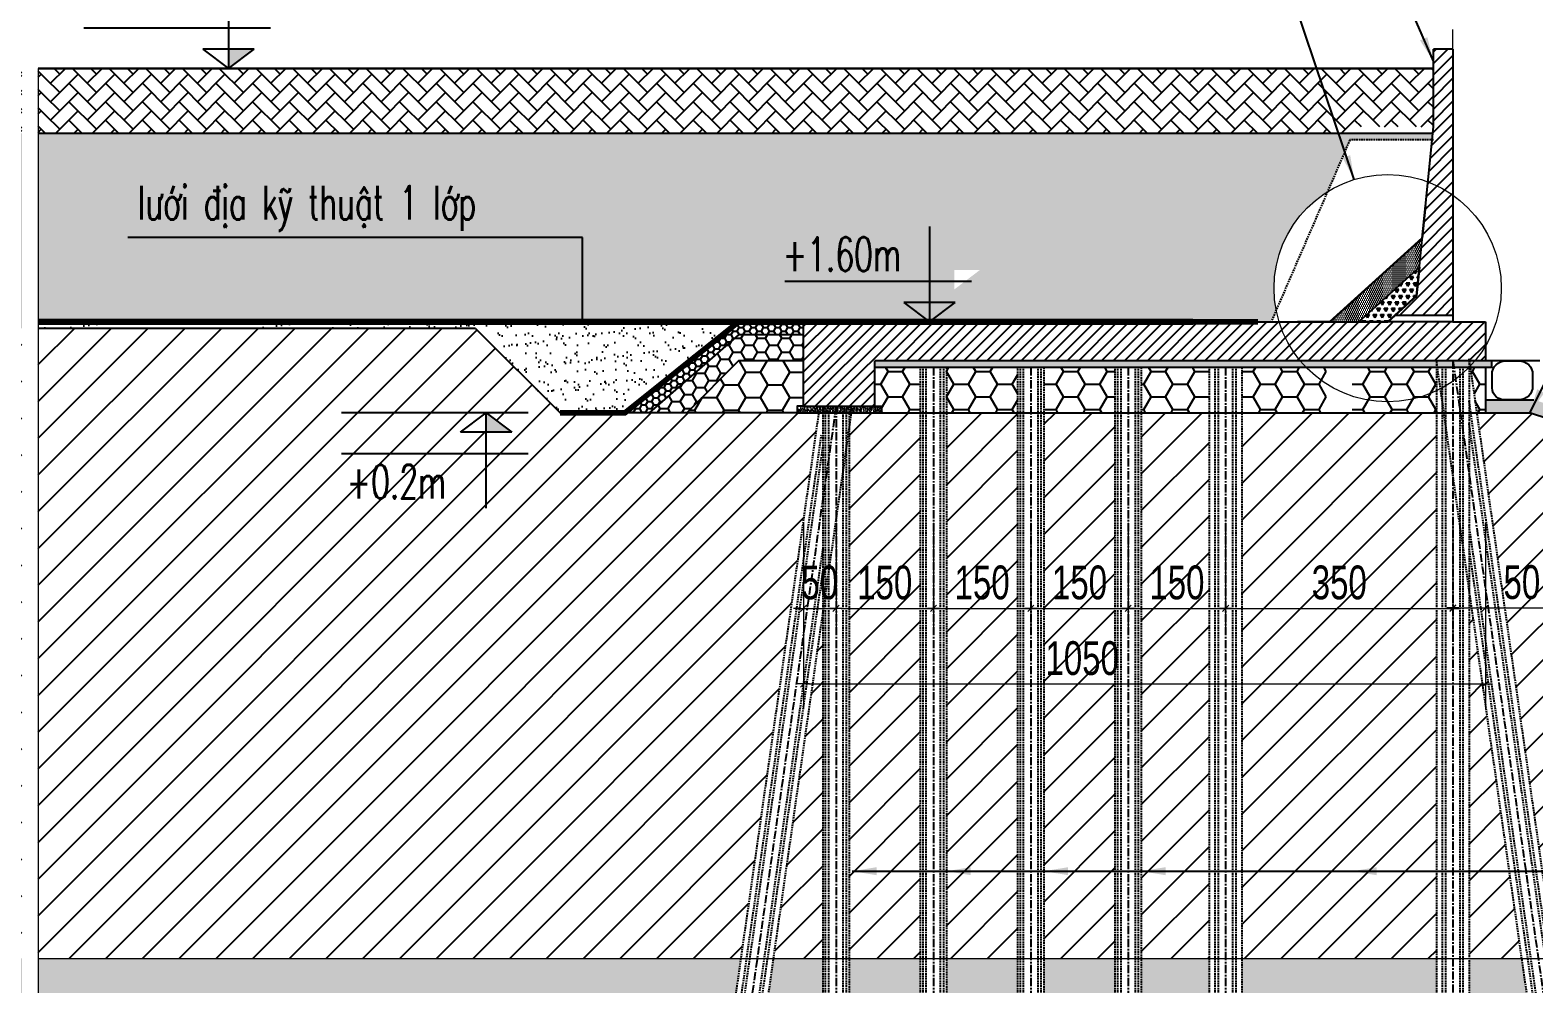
# Model space of a CAD drawing. Header units: millimetres. Extents: x -95488 to 835450, y -398213 to -214134.
# Drawn here: x 217165 to 240325, y -349244 to -334561 of the extents above; entities that cross this region are included whole.
import ezdxf
from ezdxf.enums import TextEntityAlignment as Align

# ---------------------------------------------------------------- set-up
doc = ezdxf.new("R2010")
doc.units = ezdxf.units.MM
doc.header["$MEASUREMENT"] = 0
doc.linetypes.add('CENTER', pattern=[2, 1.25, -0.25, 0.25, -0.25])
doc.linetypes.add('HIDDEN', pattern=[0.375, 0.25, -0.125])
for name, color, linetype in [('bao', 2, 'Continuous'), ('Border', 2, 'Continuous'), ('Bound', 1, 'Continuous'), ('center', 9, 'CENTER'), ('coc an', 4, 'HIDDEN'), ('DatTN', 7, 'DAT_LINE'), ('DIMENSION', 4, 'Continuous'), ('DLINE', 4, 'Continuous'), ('Hatch', 250, 'Continuous'), ('hidden', 4, 'HIDDEN'), ('LDKT', 2, 'Continuous')]:
    doc.layers.add(name, color=color, linetype=linetype)
for name, color, linetype, lineweight in [('DIM', 177, 'Continuous', 20), ('MANH1', 251, 'Continuous', 13), ('TEXT', 2, 'Continuous', 20), ('THAY', 7, 'Continuous', 25)]:
    doc.layers.add(name, color=color, linetype=linetype, lineweight=lineweight)
doc.styles.add('ROMANS', font='vnsimli.shx', dxfattribs={"width": 0.6})
doc.styles.add('THUONG', font='vnsimli.shx', dxfattribs={"width": 0.55})
doc.styles.add('TXTDIM', font='VNARIAL_0.TTF', dxfattribs={"width": 0.7})
doc.linetypes.add('DAT_LINE', pattern='A,0.2,[2,g.shx,S=0.017,R=0,X=-0.017,Y=0],0.22', length=0.42)
doc.dimstyles.new('250', dxfattribs={"dimscale": 250, "dimtxt": 1.8, "dimasz": 1.5, "dimexe": 0.5, "dimexo": 0.5, "dimgap": 0.9, "dimtad": 1, "dimdec": 3, "dimlfac": 0.1, "dimdsep": 46, "dimtxsty": 'ROMANS', "dimcen": -0.5, "dimclrd": 4, "dimclre": 7, "dimclrt": 2, "dimadec": 3, "dimazin": 2, "dimtfac": 1, "dimtdec": 3, "dimtix": 1, "dimtmove": 1, "dimatfit": 3, "dimfxl": 1, "dimtolj": 1, "dimtzin": 0, "dimlwd": -1, "dimlwe": -1, "dimarcsym": 0})
doc.dimstyles.new('DIM 260', dxfattribs={"dimscale": 260, "dimtxt": 2, "dimasz": 0.3, "dimexe": 1.5, "dimexo": 0, "dimgap": 0.5, "dimtad": 1, "dimdec": 0, "dimzin": 12, "dimdsep": 46, "dimtxsty": 'TXTDIM', "dimblk": 'SLASH', "dimcen": 1.5, "dimclrd": 256, "dimclre": 256, "dimclrt": 2, "dimadec": 0, "dimazin": 0, "dimtfac": 1, "dimtdec": 0, "dimtix": 1, "dimtmove": 0, "dimatfit": 3, "dimldrblk": 'DOT', "dimfxl": 2, "dimtolj": 1, "dimtzin": 0, "dimlwd": 9, "dimlwe": 9, "dimarcsym": 1})
pattern_1 = [(37.5, (141789.1, 0), (-9.449, 289.02357), [0, -228, 0, -255, 0, -243.75]), (7.5, (141789.1, 0), (265.4665, 423.3219), [0, -123, 0, -205.5, 0, -78.75]), (327.5, (141604.6, 0), (467.12128, 0.84886), [0, -75, 0, -270, 0, -352.5]), (317.5, (141604.6, 0), (450.919, 131.65133), [0, -37.5, 0, -177, 0, -202.5])]
pattern_2 = [(50, (782253.93, -195954.43), (71.726018, -6.2752135), [7.5, -82.5]), (355, (782253.93, -195954.43), (-13.875133, 75.219213), [6, -66]), (100.4514, (782259.91, -195954.95), (57.850938, 68.943954), [6.374019, -70.114211]), (46.1842, (782253.93, -195934.43), (106.724105, -16.551901), [11.25, -123.75]), (96.6356, (782262.82, -195935.81), (93.46627, 97.411787), [9.561029, -105.1713]), (351.1842, (782253.93, -195934.43), (93.466195, 97.41186), [9, -99]), (21, (782263.93, -195939.43), (59.690705, -40.261889), [7.5, -82.5]), (326, (782263.93, -195939.43), (24.331533, 72.5150045), [6, -66]), (71.4514, (782268.905, -195942.78), (84.022263, 32.25305), [6.374019, -70.114211]), (37.5, (782253.93, -195954.428), (1.2159855, 33.2893854), [0, -65.2, 0, -67, 0, -66.25]), (7.5, (782253.93, -195954.428), (26.3069537, 39.4411712), [0, -38.2, 0, -63.7, 0, -25.25]), (327.5, (782231.63, -195954.428), (53.3822436, -2.2554872), [0, -25, 0, -78, 0, -103.5]), (317.5, (782221.63, -195954.43), (58.318617, 10.0104982), [0, -32.5, 0, -51.8, 0, -73.5])]
pattern_3 = [(45, (675119.1, 135551.92), (2e-14, 282.84271), [600, -200]), (135, (675260.52, 135693.34), (2e-14, 282.84271), [600, -200])]

# ---------------------------------------------------------------- blocks, each defined once
blk = doc.blocks.new('Caodo')
at = {"layer": 'DLINE'}
blk.add_hatch(color=256, dxfattribs=at).paths.add_polyline_path([(-0.018, 1.186), (-1.598, 1.186), (-0.018, -0.014)])
for p, q in [((-0.018, 5.849), (-0.018, -0.014)), ((8.891, 2.486), (-2.606, 2.486)), ((-0.018, -0.014), (-1.598, 1.186)), ((-1.598, 1.186), (1.562, 1.186)), ((1.562, 1.186), (-0.018, -0.014)), ((-2.606, -0.014), (8.891, -0.014))]:
    blk.add_line(p, q, dxfattribs=at)
blk = doc.blocks.new('SLASH')
at = {"layer": 'DIM', "color": 16, "linetype": 'Continuous'}
for p, q in [((-1.2, 0), (1.2, 0)), ((-0.6, -0.6), (0.6, 0.6))]:
    blk.add_line(p, q, dxfattribs=at)
blk = doc.blocks.new('*D132')
at = {"layer": 'Defpoints', "color": 0}
for p in [(229077, -342146), (229577, -342146), (229577, -343463)]:
    blk.add_point(p, dxfattribs=at)
at = {"layer": 'DIM', "lineweight": 9}
for p, q in [((229077, -342146), (229077, -343853)), ((229577, -342146), (229577, -343853)), ((228999, -343463), (228921, -343463)), ((229077, -343463), (229577, -343463)), ((229655, -343463), (229733, -343463))]:
    blk.add_line(p, q, dxfattribs=at)
at = {"layer": 'DIM', "lineweight": 9, "xscale": 78, "yscale": 78, "zscale": 78}
blk.add_blockref('SLASH', (229077, -343463), dxfattribs=at)
at = {"layer": 'DIM', "lineweight": 9, "xscale": 78, "yscale": 78, "zscale": 78, "rotation": 180}
blk.add_blockref('SLASH', (229577, -343463), dxfattribs=at)
at = {"layer": 'DIM', "color": 2, "insert": (229327, -343067), "char_height": 520, "attachment_point": 5, "style": 'TXTDIM'}
blk.add_mtext('\\A1;50', dxfattribs=at)
blk = doc.blocks.new('_Dot')
at = {"color": 0, "linetype": 'ByBlock', "lineweight": -2}
blk.add_line((-0.5, 0), (-1, 0), dxfattribs=at)
at = {"color": 0, "linetype": 'ByBlock', "const_width": 0.5}
blk.add_lwpolyline([(-0.25, 0, 1), (0.25, 0, 1)], format="xyb", close=True, dxfattribs=at)
blk = doc.blocks.new('*D133')
at = {"layer": 'Defpoints', "color": 0}
for p in [(229577, -342146), (231077, -342146), (231077, -343463)]:
    blk.add_point(p, dxfattribs=at)
at = {"layer": 'DIM', "lineweight": 9}
for p, q in [((229577, -342146), (229577, -343853)), ((231077, -342146), (231077, -343853)), ((229655, -343463), (230999, -343463))]:
    blk.add_line(p, q, dxfattribs=at)
at = {"layer": 'DIM', "lineweight": 9, "xscale": 78, "yscale": 78, "zscale": 78, "rotation": 180}
blk.add_blockref('SLASH', (229577, -343463), dxfattribs=at)
at = {"layer": 'DIM', "lineweight": 9, "xscale": 78, "yscale": 78, "zscale": 78}
blk.add_blockref('SLASH', (231077, -343463), dxfattribs=at)
at = {"layer": 'DIM', "color": 2, "insert": (230327, -343067), "char_height": 520, "attachment_point": 5, "style": 'TXTDIM'}
blk.add_mtext('\\A1;150', dxfattribs=at)
blk = doc.blocks.new('*D134')
at = {"layer": 'Defpoints', "color": 0}
for p in [(231077, -342146), (232577, -342146), (232577, -343463)]:
    blk.add_point(p, dxfattribs=at)
at = {"layer": 'DIM', "lineweight": 9}
for p, q in [((231077, -342146), (231077, -343853)), ((232577, -342146), (232577, -343853)), ((231155, -343463), (232499, -343463))]:
    blk.add_line(p, q, dxfattribs=at)
at = {"layer": 'DIM', "lineweight": 9, "xscale": 78, "yscale": 78, "zscale": 78, "rotation": 180}
blk.add_blockref('SLASH', (231077, -343463), dxfattribs=at)
at = {"layer": 'DIM', "lineweight": 9, "xscale": 78, "yscale": 78, "zscale": 78}
blk.add_blockref('SLASH', (232577, -343463), dxfattribs=at)
at = {"layer": 'DIM', "color": 2, "insert": (231827, -343067), "char_height": 520, "attachment_point": 5, "style": 'TXTDIM'}
blk.add_mtext('\\A1;150', dxfattribs=at)
blk = doc.blocks.new('*D135')
at = {"layer": 'Defpoints', "color": 0}
for p in [(232577, -342146), (234077, -342146), (234077, -343463)]:
    blk.add_point(p, dxfattribs=at)
at = {"layer": 'DIM', "lineweight": 9}
for p, q in [((232577, -342146), (232577, -343853)), ((234077, -342146), (234077, -343853)), ((232655, -343463), (233999, -343463))]:
    blk.add_line(p, q, dxfattribs=at)
at = {"layer": 'DIM', "lineweight": 9, "xscale": 78, "yscale": 78, "zscale": 78, "rotation": 180}
blk.add_blockref('SLASH', (232577, -343463), dxfattribs=at)
at = {"layer": 'DIM', "lineweight": 9, "xscale": 78, "yscale": 78, "zscale": 78}
blk.add_blockref('SLASH', (234077, -343463), dxfattribs=at)
at = {"layer": 'DIM', "color": 2, "insert": (233327, -343067), "char_height": 520, "attachment_point": 5, "style": 'TXTDIM'}
blk.add_mtext('\\A1;150', dxfattribs=at)
blk = doc.blocks.new('*D136')
at = {"layer": 'Defpoints', "color": 0}
for p in [(234077, -342146), (235577, -342146), (235577, -343463)]:
    blk.add_point(p, dxfattribs=at)
at = {"layer": 'DIM', "lineweight": 9}
for p, q in [((234077, -342146), (234077, -343853)), ((235577, -342146), (235577, -343853)), ((234155, -343463), (235499, -343463))]:
    blk.add_line(p, q, dxfattribs=at)
at = {"layer": 'DIM', "lineweight": 9, "xscale": 78, "yscale": 78, "zscale": 78, "rotation": 180}
blk.add_blockref('SLASH', (234077, -343463), dxfattribs=at)
at = {"layer": 'DIM', "lineweight": 9, "xscale": 78, "yscale": 78, "zscale": 78}
blk.add_blockref('SLASH', (235577, -343463), dxfattribs=at)
at = {"layer": 'DIM', "color": 2, "insert": (234827, -343067), "char_height": 520, "attachment_point": 5, "style": 'TXTDIM'}
blk.add_mtext('\\A1;150', dxfattribs=at)
blk = doc.blocks.new('*D137')
at = {"layer": 'Defpoints', "color": 0}
for p in [(235577, -342146), (239077, -342146), (239077, -343463)]:
    blk.add_point(p, dxfattribs=at)
at = {"layer": 'DIM', "lineweight": 9}
for p, q in [((235577, -342146), (235577, -343853)), ((239077, -342146), (239077, -343853)), ((235655, -343463), (238999, -343463))]:
    blk.add_line(p, q, dxfattribs=at)
at = {"layer": 'DIM', "lineweight": 9, "xscale": 78, "yscale": 78, "zscale": 78, "rotation": 180}
blk.add_blockref('SLASH', (235577, -343463), dxfattribs=at)
at = {"layer": 'DIM', "lineweight": 9, "xscale": 78, "yscale": 78, "zscale": 78}
blk.add_blockref('SLASH', (239077, -343463), dxfattribs=at)
at = {"layer": 'DIM', "color": 2, "insert": (237327, -343067), "char_height": 520, "attachment_point": 5, "style": 'TXTDIM'}
blk.add_mtext('\\A1;350', dxfattribs=at)
blk = doc.blocks.new('*D148')
at = {"layer": 'Defpoints', "color": 0}
for p in [(229077, -342146), (239577, -342146), (239577, -344627)]:
    blk.add_point(p, dxfattribs=at)
at = {"layer": 'DIM', "lineweight": 9}
for p, q in [((229077, -342146), (229077, -345017)), ((239577, -342146), (239577, -345017)), ((229155, -344627), (239499, -344627))]:
    blk.add_line(p, q, dxfattribs=at)
at = {"layer": 'DIM', "lineweight": 9, "xscale": 78, "yscale": 78, "zscale": 78, "rotation": 180}
blk.add_blockref('SLASH', (229077, -344627), dxfattribs=at)
at = {"layer": 'DIM', "lineweight": 9, "xscale": 78, "yscale": 78, "zscale": 78}
blk.add_blockref('SLASH', (239577, -344627), dxfattribs=at)
at = {"layer": 'DIM', "color": 2, "insert": (233368, -344232), "char_height": 520, "attachment_point": 5, "style": 'TXTDIM'}
blk.add_mtext('\\A1;1050', dxfattribs=at)
blk = doc.blocks.new('*D149')
at = {"layer": 'Defpoints', "color": 0}
for p in [(239077, -342146), (239577, -342146), (239077, -343457)]:
    blk.add_point(p, dxfattribs=at)
at = {"layer": 'DIM', "lineweight": 9}
for p, q in [((239077, -342146), (239077, -343847)), ((239577, -342146), (239577, -343847)), ((239155, -343457), (239499, -343457)), ((239577, -343457), (240529, -343457))]:
    blk.add_line(p, q, dxfattribs=at)
at = {"layer": 'DIM', "lineweight": 9, "xscale": 78, "yscale": 78, "zscale": 78, "rotation": 180}
blk.add_blockref('SLASH', (239077, -343457), dxfattribs=at)
at = {"layer": 'DIM', "lineweight": 9, "xscale": 78, "yscale": 78, "zscale": 78}
blk.add_blockref('SLASH', (239577, -343457), dxfattribs=at)
at = {"layer": 'DIM', "color": 2, "insert": (240139, -343062), "char_height": 520, "attachment_point": 5, "style": 'TXTDIM'}
blk.add_mtext('\\A1;50', dxfattribs=at)

msp = doc.modelspace()

# ---------------------------------------------------------------- hatches: boundary and pattern name
at = {"layer": 'Hatch'}
h = msp.add_hatch(dxfattribs=at)
h.set_pattern_fill('ANSI31', color=256, scale=1000, style=0)
h.set_pattern_definition([(45, (287077.77, -93909.34), (-88.38835, 88.38835), [])])
h.paths.add_polyline_path([(230177, -339652.6), (230755.1, -339652.6, 0.1427326), (230553.5, -339052.6), (229077, -339052.6), (229077, -340352.6), (230177, -340352.6)])
h.paths.add_polyline_path([(236401, -339052.6), (234973.7, -339052.6), (234969.2, -339056), (234964.8, -339052.6), (230553.5, -339052.6, -0.1427326), (230755.1, -339652.6), (236726.5, -339652.6, -0.0984794)])
h.paths.add_polyline_path([(239577, -339052.6), (239077, -339052.6), (238077, -339052.6), (237629.9, -339052.6), (236401, -339052.6, 0.0984794), (236726.5, -339652.6), (239417.8, -339652.6, 0.0395282), (239577, -339426.9)])
h.paths.add_polyline_path([(239577, -339426.9, -0.0395282), (239417.8, -339652.6), (239577, -339652.6)], flags=17)
h.paths.add_polyline_path([(239077, -337102.3, 0.0624306), (238692.4, -336898.5), (238516.8, -338654.6), (238187.5, -338952.6), (239077, -338952.6)])
h.paths.add_polyline_path([(239077, -335952.6), (239077, -334852.6), (238777, -334852.6), (238777, -336052.6), (238692.4, -336898.5, -0.0624306), (239077, -337102.3)])
h = msp.add_hatch(dxfattribs=at)
h.set_pattern_fill('AR-HBONE', color=256, scale=50, style=0)
h.set_pattern_definition(pattern_3)
h.paths.add_polyline_path([(217039.3, -336152.6), (217039.3, -335152.6), (199077, -335152.6), (199077, -336152.6)])
h.paths.add_polyline_path([(217291.1, -335152.6), (217291.1, -336152.6), (217403, -336152.6), (217403, -335152.6)])
h = msp.add_hatch(dxfattribs=at)
h.set_pattern_fill('AR-HBONE', color=256, scale=50, style=0)
h.set_pattern_definition(pattern_3)
h.paths.add_polyline_path([(238777, -335152.6), (217403, -335152.6), (217403, -336152.6), (237533.7, -336152.6), (237577, -336052.6), (238777, -336052.6)])
h = msp.add_hatch(dxfattribs=at)
h.set_pattern_fill('AR-SAND', color=256, scale=150, style=0)
h.set_pattern_definition(pattern_1)
h.paths.add_polyline_path([(199077, -336152.6), (199077, -338552.6), (201646.2, -338552.6), (203446.2, -339152.6), (217039.3, -339152.6), (217039.3, -336152.6)])
h.paths.add_polyline_path([(217291.1, -336152.6), (217291.1, -339052.6), (235077, -339052.6), (236277, -339052.6), (236355.4, -338871.8, -0.0485357), (236322.5, -338534.5, -0.2584883), (237144.3, -337051.2), (237490.3, -336252.6), (238757, -336252.6), (238767, -336152.6)])
h.paths.add_polyline_path([(231400.3, -338552.6), (231400.3, -338252.6), (231005.3, -338252.6)], flags=16)
h.paths.add_polyline_path([(231795.3, -338252.6), (231400.3, -338552.6), (231005.3, -338252.6)], flags=16)
h.paths.add_polyline_path([(220172.9, -339192.7), (220172.9, -338412.5), (220963.6, -338412.5), (220963.6, -339192.7)], flags=9)
h.paths.add_polyline_path([(218570.1, -337906.3), (225974.5, -337906.3), (225974.5, -336383.4), (218570.1, -336383.4)], flags=24)
h.paths.add_polyline_path([(229033.6, -337884.3), (231031.9, -337884.3), (231031.9, -337104.3), (229033.6, -337104.3)], flags=24)
at = {"layer": 'Hatch', "lineweight": 30}
h = msp.add_hatch(dxfattribs=at)
h.set_pattern_fill('DOTS', color=4, scale=500, style=0)
h.set_pattern_definition([(0, (1067059.387, -185151.513), (15.625, 31.25), [0, -31.25])])
h.paths.add_polyline_path([(238561.3, -338209.7), (238566.6, -338157.1), (238605.8, -337764.8), (237182.8, -339052.6), (237629.9, -339052.6)])
at = {"layer": 'Hatch'}
h = msp.add_hatch(dxfattribs=at)
h.set_pattern_fill('TRIANG', color=256, scale=300, style=0)
h.set_pattern_definition([(60, (1067059.39, -185151.51), (-56.25, 97.427858), [56.25, -56.25]), (120, (1067059.39, -185151.51), (-112.5, 6e-08), [56.25, -56.25]), (0, (1067031.26, -185102.8), (56.25, 97.427858), [56.25, -56.25])])
h.paths.add_polyline_path([(238516.8, -338654.6), (238561.3, -338209.7), (237629.9, -339052.6), (238077, -339052.6)])
h = msp.add_hatch(dxfattribs=at)
h.set_pattern_fill('ANSI31', color=256, scale=3200, style=0)
h.set_pattern_definition([(45, (141789.1, 0), (-282.8427, 282.8427), [])])
h.paths.add_polyline_path([(217039.3, -348852.6), (217039.3, -339152.6), (203446.2, -339152.6), (201646.2, -338552.6), (199077, -338552.6), (199077, -348852.6)])
edge = h.paths.add_edge_path(flags=16)
edge.add_ellipse((205788.7, -346461.3), major_axis=(803, 0.2), ratio=1, start_angle=0, end_angle=360)
h.paths.add_polyline_path([(217291.1, -348852.6), (228110.2, -348852.6), (229310.2, -340452.6), (229077, -340452.6), (228977, -340452.6), (226327, -340452.6), (225327, -340452.6), (224027, -339152.6), (217291.1, -339152.6)])
h.paths.add_polyline_path([(223795, -340752.6), (224190, -340452.6), (224584.9, -340752.6)], flags=16)
h.paths.add_polyline_path([(229377, -343520.4), (228615.3, -348852.6), (229377, -348852.6)])
h.paths.add_polyline_path([(229777, -348852.6), (230877, -348852.6), (230877, -340452.6), (229815.3, -340452.6), (229777, -340720.4)])
h.paths.add_polyline_path([(232377, -340452.6), (231277, -340452.6), (231277, -348852.6), (232377, -348852.6)])
h.paths.add_polyline_path([(233877, -340452.6), (232777, -340452.6), (232777, -348852.6), (233877, -348852.6)])
h.paths.add_polyline_path([(234277, -348852.6), (235327, -348852.6), (235327, -340452.6), (234277, -340452.6)])
h.paths.add_polyline_path([(235827, -348852.6), (238827, -348852.6), (238827, -340452.6), (235827, -340452.6)])
h.paths.add_polyline_path([(239327, -348852.6), (240138.7, -348852.6), (239327, -343170.4)])
h.paths.add_polyline_path([(240643.8, -348852.6), (265450.1, -348852.6), (240257.3, -340452.6), (239577, -340452.6), (239443.8, -340452.6)])
h.paths.add_polyline_path([(250642.3, -344821.7), (253642.3, -345821.7), (250642.3, -345821.7)], flags=16)
h.paths.add_polyline_path([(205401.2, -346861.7), (206176.2, -346861.7), (206176.2, -346081.7), (205401.2, -346081.7)], flags=8)
h.paths.add_polyline_path([(228936.9, -342672.2), (229717.1, -342672.2), (229717.1, -343462.8), (228936.9, -343462.8)], flags=9)
h.paths.add_polyline_path([(221910.3, -341885.1), (223651.1, -341885.1), (223651.1, -341105.1), (221910.3, -341105.1)], flags=24)
h.paths.add_polyline_path([(229812.6, -342672.2), (230841.4, -342672.2), (230841.4, -343462.8), (229812.6, -343462.8)], flags=24)
h.paths.add_polyline_path([(231312.6, -342672.2), (232341.4, -342672.2), (232341.4, -343462.8), (231312.6, -343462.8)], flags=24)
h.paths.add_polyline_path([(232812.6, -342672.2), (233841.4, -342672.2), (233841.4, -343462.8), (232812.6, -343462.8)], flags=24)
h.paths.add_polyline_path([(233671.2, -344232.2), (234982.8, -344232.2), (234982.8, -345022.8), (233671.2, -345022.8)], flags=9)
h.paths.add_polyline_path([(234312.6, -342672.2), (235341.4, -342672.2), (235341.4, -343462.8), (234312.6, -343462.8)], flags=9)
h.paths.add_polyline_path([(236795.6, -342671.4), (237858.4, -342671.4), (237858.4, -343462.8), (236795.6, -343462.8)], flags=24)
h.paths.add_polyline_path([(241483.6, -347621.2), (248575.5, -347621.2), (248575.5, -346432.7), (241483.6, -346432.7)], flags=24)
h.paths.add_polyline_path([(251570.9, -346619.4), (252056.2, -346619.4), (252056.2, -345839.4), (251570.9, -345839.4)], flags=24)
h.paths.add_polyline_path([(250237.1, -345743.1), (250577.6, -345743.1), (250577.6, -344963.1), (250237.1, -344963.1)], flags=24)
h = msp.add_hatch(dxfattribs=at)
h.set_pattern_fill('AR-SAND', color=256, scale=150, style=0)
h.set_pattern_definition(pattern_1)
h.paths.add_polyline_path([(217291.1, -339052.6), (217291.1, -339152.6), (224027, -339152.6), (225327, -340452.6), (226327, -340452.6), (228077, -339052.6)])
h.paths.add_polyline_path([(220172.9, -339192.7), (220172.9, -338412.5), (220963.6, -338412.5), (220963.6, -339192.7)], flags=9)
h = msp.add_hatch(dxfattribs=at)
h.set_pattern_fill('HONEY', color=256, scale=500, style=0)
h.set_pattern_definition([(0, (895116.614, -185151.513), (93.75, 54.1265875), [62.5, -125]), (120, (895116.614, -185151.513), (-93.75, 54.126588), [62.5, -125]), (60, (895116.614, -185151.513), (2e-07, 108.2531754), [-125, 62.5])])
h.paths.add_polyline_path([(226327, -340452.6), (226697, -340452.6), (228077, -339252.6), (229077, -339252.6), (229077, -339052.6), (228077, -339052.6)])
h = msp.add_hatch(dxfattribs=at)
h.set_pattern_fill('HONEY', color=256, scale=1000, style=0)
h.set_pattern_definition([(0, (895116.61, -185151.51), (187.5, 108.253175), [125, -250]), (120, (895116.61, -185151.51), (-187.5, 108.253176), [125, -250]), (60, (895116.61, -185151.51), (4e-07, 216.50635), [-250, 125])])
h.paths.add_polyline_path([(226697, -340452.6), (227277, -340452.6), (228077, -339652.6), (229077, -339652.6), (229077, -339252.6), (228077, -339252.6)])
h = msp.add_hatch(dxfattribs=at)
h.set_pattern_fill('HONEY', color=256, scale=1800, style=0)
h.set_pattern_definition([(0, (141789.1, 0), (337.5, 194.85572), [225, -450]), (120, (141789.1, 0), (-337.5, 194.85572), [225, -450]), (60, (141789.1, 0), (7e-07, 389.71143), [-450, 225])])
h.paths.add_polyline_path([(228077, -339652.6), (227277, -340452.6), (228977, -340452.6), (228977, -340352.6), (229077, -340352.6), (229077, -339652.6)])
h = msp.add_hatch(dxfattribs=at)
h.set_pattern_fill('AR-CONC', color=256, scale=10, style=0)
h.set_pattern_definition(pattern_2)
h.paths.add_polyline_path([(234349.4, -339652.6), (230177, -339652.6), (230177, -339752.6), (234349.4, -339752.6)])
h = msp.add_hatch(dxfattribs=at)
h.set_pattern_fill('AR-CONC', color=256, scale=10, style=0)
h.set_pattern_definition(pattern_2)
h.paths.add_polyline_path([(239677, -339652.6), (234349.4, -339652.6), (234349.4, -339752.6), (239677, -339752.6)])
h = msp.add_hatch(dxfattribs=at)
h.set_pattern_fill('HONEY', color=256, scale=1800, style=0)
h.set_pattern_definition([(0, (287077.77, -93909.34), (337.5, 194.85572), [225, -450]), (120, (287077.77, -93909.34), (-337.5, 194.85572), [225, -450]), (60, (287077.77, -93909.34), (7e-07, 389.71143), [-450, 225])])
h.paths.add_polyline_path([(230754.7, -339752.6), (230177, -339752.6), (230177, -340352.6), (230277, -340352.6), (230277, -340452.6), (230467.9, -340452.6, 0.1721313)])
h.paths.add_polyline_path([(230877, -340452.6), (230877, -339752.6), (230754.7, -339752.6, -0.1721313), (230467.9, -340452.6)])
h.paths.add_polyline_path([(232377, -339752.6), (231277, -339752.6), (231277, -340452.6), (232377, -340452.6)])
h.paths.add_polyline_path([(233877, -339752.6), (232777, -339752.6), (232777, -340452.6), (233877, -340452.6)])
h.paths.add_polyline_path([(235327, -340452.6), (235327, -339752.6), (234277, -339752.6), (234277, -340452.6)])
h.paths.add_polyline_path([(237127, -340452.6), (237127, -340006.8, -0.057558), (236816.3, -339752.6), (235827, -339752.6), (235827, -340452.6)])
h.paths.add_polyline_path([(238827, -340112.8), (238827, -339752.6), (237527, -339752.6), (237527, -340197, 0.1930873)])
h.paths.add_polyline_path([(238827, -340452.6), (238827, -340112.8, -0.1930873), (237527, -340197), (237527, -340452.6)])
h.paths.add_polyline_path([(236816.3, -339752.6, 0.057558), (237127, -340006.8), (237127, -339752.6)], flags=17)
h.paths.add_polyline_path([(239443.8, -340452.6), (239577, -340452.6), (239577, -339752.6), (239343.8, -339752.6)])
h = msp.add_hatch(dxfattribs=at)
h.set_pattern_fill('AR-CONC', color=256, scale=10, style=0)
h.set_pattern_definition(pattern_2)
h.paths.add_polyline_path([(230277, -340352.6), (230177, -340352.6), (229077, -340352.6), (228977, -340352.6), (228977, -340452.6), (229077, -340452.6), (230277, -340452.6)])
h = msp.add_hatch(dxfattribs=at)
h.set_pattern_fill('HONEY', color=256, scale=500, style=0)
h.set_pattern_definition([(0, (901116.614, -101032.09), (93.75, 54.1265875), [62.5, -125]), (120, (901116.614, -101032.09), (-93.75, 54.126588), [62.5, -125]), (60, (901116.614, -101032.09), (2e-07, 108.2531754), [-125, 62.5])])
h.paths.add_polyline_path([(266358.1, -349152.6), (268359.8, -349152.6), (240324.8, -340252.6), (239577, -340252.6), (239577, -340452.6), (240258.1, -340452.6)])
h = msp.add_hatch(dxfattribs=at)
h.set_pattern_fill('ANSI33', color=256, scale=2200, style=0)
h.set_pattern_definition([(45, (287077.77, 58952.3), (-388.9087, 388.9087), []), (45, (287466.7, 58952.3), (-388.9087, 388.9087), [275, -137.5])])
h.paths.add_polyline_path([(266013.4, -380725.7), (266013.4, -379556.7), (264627, -379556.7), (264627, -380725.7)])
h.paths.add_polyline_path([(285879.9, -351752.7), (285879.9, -349152.6), (277014.6, -349152.6), (277014.6, -349156), (274140.2, -349156), (274140.2, -349152.6), (271077, -349152.6), (266349.8, -349152.6), (265450.1, -348852.6), (240643.8, -348852.6), (241058.1, -351752.6)])
h.paths.add_polyline_path([(240138.7, -348852.6), (239327, -348852.6), (239327, -351752.6), (240553, -351752.6)])
h.paths.add_polyline_path([(238827, -351752.6), (238827, -348852.6), (235827, -348852.6), (235827, -351752.6)])
h.paths.add_polyline_path([(235327, -348852.6), (234277, -348852.6), (234277, -351752.6), (235327, -351752.6)])
h.paths.add_polyline_path([(233877, -348852.6), (232777, -348852.6), (232777, -351752.6), (233877, -351752.6)])
h.paths.add_polyline_path([(231277, -351752.6), (232377, -351752.6), (232377, -348852.6), (231277, -348852.6)])
h.paths.add_polyline_path([(230877, -348852.6), (229777, -348852.6), (229777, -351752.6), (230877, -351752.6)])
h.paths.add_polyline_path([(229377, -351752.6), (229377, -348852.6), (228615.3, -348852.6), (228201, -351752.6)])
h.paths.add_polyline_path([(227695.9, -351752.6), (228110.2, -348852.6), (217291.1, -348852.6), (217291.1, -351752.6)])
h.paths.add_polyline_path([(217039.3, -351752.6), (217039.3, -348852.6), (199077, -348852.6), (199077, -351752.6)])
h.paths.add_polyline_path([(205546, -350892.6), (206031.4, -350892.6), (206031.4, -350112.6), (205546, -350112.6)], flags=24)
h.paths.add_polyline_path([(205683.9, -349696.1), (205649.3, -349701.4), (205614.9, -349708.3), (205580.9, -349716.6), (205547.2, -349726.4), (205514.1, -349737.6), (205481.4, -349750.3), (205449.3, -349764.4), (205417.9, -349779.9), (205387.2, -349796.8), (205357.3, -349815), (205328.1, -349834.4), (205299.9, -349855.1), (205272.6, -349877.1), (205246.2, -349900.2), (205220.9, -349924.4), (205196.7, -349949.7), (205173.6, -349976), (205151.7, -350003.4), (205130.9, -350031.6), (205111.5, -350060.7), (205093.3, -350090.7), (205076.5, -350121.4), (205061, -350152.8), (205046.9, -350184.9), (205034.2, -350217.5), (205022.9, -350250.7), (205013.1, -350284.4), (205004.8, -350318.4), (204997.9, -350352.7), (204992.6, -350387.4), (204988.8, -350422.2), (204986.5, -350457.1), (204985.7, -350492.2), (204986.5, -350527.2), (204988.8, -350562.2), (204992.6, -350597), (204997.9, -350631.6), (205004.8, -350666), (205013.1, -350700), (205022.9, -350733.6), (205034.2, -350766.8), (205046.9, -350799.4), (205061, -350831.5), (205076.5, -350862.9), (205093.3, -350893.6), (205111.5, -350923.6), (205130.9, -350952.7), (205151.7, -350981), (205173.6, -351008.3), (205196.7, -351034.6), (205220.9, -351059.9), (205246.2, -351084.2), (205272.6, -351107.3), (205299.9, -351129.2), (205328.1, -351149.9), (205357.3, -351169.4), (205387.2, -351187.6), (205417.9, -351204.4), (205449.3, -351219.9), (205481.4, -351234), (205514.1, -351246.7), (205547.2, -351258), (205580.9, -351267.8), (205614.9, -351276.1), (205649.3, -351282.9), (205683.9, -351288.3), (205718.7, -351292.1), (205753.7, -351294.4), (205788.7, -351295.1), (205823.7, -351294.4), (205858.7, -351292.1), (205893.5, -351288.3), (205928.1, -351282.9), (205962.5, -351276.1), (205996.5, -351267.8), (206030.1, -351258), (206063.3, -351246.7), (206096, -351234), (206128, -351219.9), (206159.5, -351204.4), (206190.2, -351187.6), (206220.1, -351169.4), (206249.2, -351149.9), (206277.5, -351129.2), (206304.8, -351107.3), (206331.2, -351084.2), (206356.5, -351059.9), (206380.7, -351034.6), (206403.8, -351008.3), (206425.7, -350981), (206446.4, -350952.7), (206465.9, -350923.6), (206484.1, -350893.6), (206500.9, -350862.9), (206516.4, -350831.5), (206530.5, -350799.4), (206543.2, -350766.8), (206554.5, -350733.6), (206564.3, -350700), (206572.6, -350666), (206579.4, -350631.6), (206584.8, -350597), (206588.6, -350562.2), (206590.9, -350527.2), (206591.6, -350492.2), (206590.9, -350457.1), (206588.6, -350422.2), (206584.8, -350387.4), (206579.4, -350352.7), (206572.6, -350318.4), (206564.3, -350284.4), (206554.5, -350250.7), (206543.2, -350217.5), (206530.5, -350184.9), (206516.4, -350152.8), (206500.9, -350121.4), (206484.1, -350090.7), (206465.9, -350060.7), (206446.4, -350031.6), (206425.7, -350003.4), (206403.8, -349976), (206380.7, -349949.7), (206356.5, -349924.4), (206331.2, -349900.2), (206304.8, -349877.1), (206277.5, -349855.1), (206249.2, -349834.4), (206220.1, -349815), (206190.2, -349796.8), (206159.5, -349779.9), (206128, -349764.4), (206096, -349750.3), (206063.3, -349737.6), (206030.1, -349726.4), (205996.5, -349716.6), (205962.5, -349708.3), (205928.1, -349701.4), (205893.5, -349696.1), (205858.7, -349692.3), (205823.7, -349690), (205788.7, -349689.2), (205753.7, -349690), (205718.7, -349692.3)], flags=0)

# ---------------------------------------------------------------- linework, layer by layer
msp.add_line((224027, -339152.6), (217291.1, -339152.6))
at = {"layer": 'bao'}
for p, q in [((238677, -335152.6), (217291.1, -335152.6)), ((229077, -340352.6), (230177, -340352.6))]:
    msp.add_line(p, q, dxfattribs=at)
for points in [[(230177, -339752.6), (239677, -339752.6), (239677, -339652.6), (230177, -339652.6)], [(229077, -340352.6), (228977, -340352.6), (228977, -340352.6), (228977, -340452.6), (228977, -340452.6), (229077, -340452.6)], [(230177, -340352.6), (230277, -340352.6), (230277, -340352.6), (230277, -340452.6), (230277, -340452.6), (230177, -340452.6)]]:
    msp.add_lwpolyline(points, dxfattribs=at)
at = {"layer": 'Border'}
for p, q in [((238777, -336052.6), (238777, -334852.6)), ((239077, -334852.6), (238777, -334852.6)), ((239077, -334852.6), (239077, -335952.6)), ((239077, -335952.6), (239077, -339052.6)), ((238516.8, -338654.6), (238777, -336052.6)), ((238077, -339052.6), (238516.8, -338654.6)), ((229077, -339052.6), (238077, -339052.6)), ((229077, -340352.6), (229077, -339052.6)), ((239077, -339052.6), (238077, -339052.6)), ((239077, -339052.6), (239577, -339052.6)), ((239577, -339052.6), (239577, -339652.6)), ((239577, -339652.6), (230177, -339652.6)), ((239577, -339652.6), (230177, -339652.6)), ((230177, -340352.6), (230177, -339652.6)), ((240417.7, -339652.6), (239577, -339652.6)), ((239577, -339752.6), (239577, -340452.6)), ((239577, -340252.6), (240324.8, -340252.6)), ((228977, -340452.6), (226327, -340452.6)), ((229077, -340452.6), (228977, -340452.6)), ((229077, -340452.6), (239577, -340452.6)), ((266349.8, -349152.6), (240257.3, -340452.6))]:
    msp.add_line(p, q, dxfattribs=at)
for points in [[(238605.8, -337764.8), (237182.8, -339052.6)], [(239077, -338952.6), (238187.5, -338952.6)], [(229077, -339252.6), (228077, -339252.6), (226697, -340452.6)], [(229077, -339652.6), (228077, -339652.6), (227277, -340452.6)]]:
    msp.add_lwpolyline(points, dxfattribs=at)
at = {"layer": 'Bound'}
msp.add_line((217291.1, -335152.6), (238777, -335152.6), dxfattribs=at)
at = {"layer": 'Bound', "color": 3}
msp.add_lwpolyline([(238561.3, -338209.7), (237629.9, -339052.6)], dxfattribs=at)
at = {"layer": 'center', "ltscale": 100}
for p, q in [((239077, -339652.6), (239077, -361552.6)), ((239077, -339652.6), (242174.1, -361332.5)), ((231077, -339752.6), (231077, -361552.6)), ((232577, -339752.6), (232577, -361552.6)), ((234077, -339752.6), (234077, -361552.6)), ((235577, -339752.6), (235577, -361552.6)), ((235577, -339752.6), (235577, -361552.6)), ((229577, -340352.6), (226479.9, -362032.5)), ((229577, -340352.6), (229577, -362152.6))]:
    msp.add_line(p, q, dxfattribs=at)
at = {"layer": 'coc an', "color": 8, "ltscale": 100}
for p, q in [((230917.3, -361552.6), (230917.3, -339752.6)), ((230966.2, -361552.6), (230966.2, -339752.6)), ((231187.8, -361552.6), (231187.8, -339752.6)), ((231236.7, -361552.6), (231236.7, -339752.6)), ((232417.3, -361552.6), (232417.3, -339752.6)), ((232466.2, -361552.6), (232466.2, -339752.6)), ((232687.8, -361552.6), (232687.8, -339752.6)), ((232736.7, -361552.6), (232736.7, -339752.6)), ((233917.3, -361552.6), (233917.3, -339752.6)), ((233966.2, -361552.6), (233966.2, -339752.6)), ((234187.8, -361552.6), (234187.8, -339752.6)), ((234236.7, -361552.6), (234236.7, -339752.6)), ((235417.3, -361552.6), (235417.3, -339752.6)), ((235466.2, -361552.6), (235466.2, -339752.6)), ((235687.8, -361552.6), (235687.8, -339752.6)), ((235736.7, -361552.6), (235736.7, -339752.6)), ((238917.3, -361552.6), (238917.3, -339752.6)), ((238966.2, -361552.6), (238966.2, -339752.6)), ((239187.8, -361552.6), (239187.8, -339752.6)), ((239236.7, -361552.6), (239236.7, -339752.6)), ((229417.3, -362152.6), (229417.3, -340352.6)), ((229466.2, -362152.6), (229466.2, -340352.6)), ((229687.8, -362152.6), (229687.8, -340352.6)), ((229736.7, -362152.6), (229736.7, -340352.6)), ((242332.2, -361309.9), (239327, -340273.2)), ((242283.8, -361316.8), (239327, -340619)), ((226321.8, -362009.9), (229352.3, -340796.4)), ((226370.2, -362016.8), (229377, -340969)), ((242064.4, -361348.2), (239327, -342186.2)), ((226589.6, -362048.2), (229377, -342536.2)), ((242016, -361355.1), (239327, -342532)), ((226638, -362055.1), (229377, -342882))]:
    msp.add_line(p, q, dxfattribs=at)
at = {"layer": 'coc an', "ltscale": 100}
for points in [[(239327, -339652.6), (239327, -361552.6), (238827, -361552.6), (238827, -339652.6)], [(239324.5, -339617.2), (242421.6, -361297.1), (241926.6, -361367.9), (238829.5, -339688)], [(231277, -339752.6), (231277, -361552.6), (230877, -361552.6), (230877, -339752.6)], [(232777, -339752.6), (232777, -361552.6), (232377, -361552.6), (232377, -339752.6)], [(234277, -339752.6), (234277, -361552.6), (233877, -361552.6), (233877, -339752.6)], [(235827, -339752.6), (235827, -361552.6), (235327, -361552.6), (235327, -339752.6)], [(229324.5, -340352.6), (226232.4, -361997.1), (226727.4, -362067.9), (229824.5, -340388)], [(229777, -340352.6), (229777, -362152.6), (229377, -362152.6), (229377, -340352.6)]]:
    msp.add_lwpolyline(points, dxfattribs=at)
at = {"layer": 'DatTN', "ltscale": 1000}
msp.add_line((224027, -339152.6), (225327, -340452.6), dxfattribs=at)
at = {"layer": 'DIM', "color": 4, "lineweight": 30}
for p, q in [((238655.5, -337267.3), (238605.8, -337764.8)), ((238605.8, -337764.8), (237182.8, -339052.6)), ((238516.8, -338654.6), (238561.3, -338209.7)), ((238077, -339052.6), (238516.8, -338654.6)), ((237182.8, -339052.6), (236682.8, -339052.6)), ((237629.9, -339052.6), (238077, -339052.6))]:
    msp.add_line(p, q, dxfattribs=at)
at = {"layer": 'DIM', "const_width": 85}
msp.add_lwpolyline([(225327, -340452.6), (226327, -340452.6), (228077, -339052.6), (228627, -339052.6), (236077, -339052.6)], dxfattribs=at)
at = {"layer": 'DIMENSION'}
msp.add_line((238767, -336152.6), (217291.1, -336152.6), dxfattribs=at)
at = {"layer": 'Hatch'}
msp.add_lwpolyline([(239679.9, -340069.3), (239679.9, -339860.9, -0.4142136), (239888.2, -339652.6), (240096.5, -339652.6, -0.4142136), (240304.9, -339860.9), (240304.9, -340044.3, -0.4142136), (240096.5, -340252.6), (239888.2, -340252.6, -0.4397578)], format="xyb", close=True, dxfattribs=at)
at = {"layer": 'hidden', "ltscale": 100}
for p, q in [((237490.3, -336252.6), (236277, -339052.6)), ((238777, -336252.6), (237490.3, -336252.6))]:
    msp.add_line(p, q, dxfattribs=at)
at = {"layer": 'LDKT', "color": 1, "const_width": 100}
msp.add_lwpolyline([(235077, -339052.6), (217291.1, -339052.6)], dxfattribs=at)
at = {"layer": 'MANH1', "color": 7}
msp.add_line((217291.1, -348852.6), (265479.7, -348852.6), dxfattribs=at)
at = {"layer": 'TEXT', "linetype": 'HIDDEN', "ltscale": 1200}
msp.add_line((239077, -334852.6), (239077, -332562.7), dxfattribs=at)
at = {"layer": 'TEXT', "color": 8}
msp.add_line((217291.1, -335152.6), (217291.1, -371288.6), dxfattribs=at)
at = {"layer": 'TEXT'}
msp.add_circle((238072.1, -338534.5), 1749.6, dxfattribs=at)
at = {"layer": 'THAY', "color": 1}
msp.add_line((238777, -335152.6), (217291.1, -335152.6), dxfattribs=at)
at = {"layer": 'THAY'}
msp.add_line((239577, -340452.6), (240262.1, -340452.6), dxfattribs=at)

# ---------------------------------------------------------------- block references
at = {"xscale": -250, "yscale": 250, "zscale": 250}
for p in [(220215.1, -335149.2), (231010.2, -339049.2)]:
    msp.add_blockref('Caodo', p, dxfattribs=at)
at = {"xscale": 250, "yscale": 250, "zscale": 250, "rotation": 180}
msp.add_blockref('Caodo', (224185.5, -340456), dxfattribs=at)

# ---------------------------------------------------------------- texts
at = {"layer": 'TEXT', "style": 'THUONG', "width": 0.65}
msp.add_text('l\xadíi ®Þa kü thuËt 1 líp', height=520, dxfattribs=at).set_placement((218823.9, -337479.1))
for s, p in [('+1.60m', (228755.5, -338427.6)), ('+0.2m', (222040.3, -341928.4))]:
    msp.add_text(s, height=520, dxfattribs=at).set_placement(p, align=Align.BOTTOM_LEFT)

# ---------------------------------------------------------------- dimensions: what is measured, and where the dimension line sits
at = {"layer": 'DIM'}
for base, p1, p2, picture, middle in [((229577, -343462.8), (229077, -342146), (229577, -342146), '*D132', (229327, -343067.5)), ((231077, -343462.8), (229577, -342146), (231077, -342146), '*D133', (230327, -343067.5)), ((232577, -343462.8), (231077, -342146), (232577, -342146), '*D134', (231827, -343067.5)), ((234077, -343462.8), (232577, -342146), (234077, -342146), '*D135', (233327, -343067.5)), ((235577, -343462.8), (234077, -342146), (235577, -342146), '*D136', (234827, -343067.5)), ((239077, -343462.8), (235577, -342146), (239077, -342146), '*D137', (237327, -343067.1))]:
    dim = msp.add_linear_dim(base=base, p1=p1, p2=p2, dimstyle='DIM 260', override={"dimlfac": 0.1}, dxfattribs=at)
    dim.commit()
    dim.dimension.update_dxf_attribs({"geometry": picture, "text_midpoint": middle})
dim = msp.add_linear_dim(base=(239577, -344627.5), p1=(229077, -342146), p2=(239577, -342146), dimstyle='DIM 260', override={"dimlfac": 0.1}, dxfattribs=at)
dim.commit()
dim.dimension.update_dxf_attribs({"geometry": '*D148', "text_midpoint": (233368.2, -344627.5), "dimtype": 160})
dim = msp.add_linear_dim(base=(239077, -343457.1), p1=(239577, -342146), p2=(239077, -342146), angle=180, dimstyle='DIM 260', override={"dimlfac": 0.1}, dxfattribs=at)
dim.commit()
dim.dimension.update_dxf_attribs({"geometry": '*D149', "text_midpoint": (240138.7, -343457.1), "dimtype": 160})

# ---------------------------------------------------------------- leaders
at = {"layer": 'bao'}
for points in [[(238777, -335038.6), (237713.7, -332602.1), (234307.6, -332602.1)], [(237556.4, -336862.6), (236644.9, -334150.2), (233050, -334150.2)], [(240262.1, -340452.6), (243219.6, -334576.3), (250637.4, -334576.3)], [(225675.2, -339052.6), (225675.2, -337755.1), (218669.4, -337755.1)], [(229827, -347508.9), (248464.1, -347508.9)], [(231277, -347508.9), (232226, -347508.9)], [(232777, -347508.9), (233687.1, -347508.9)], [(234277, -347508.9), (235226, -347508.9)], [(237527, -347508.9), (238476, -347508.9)]]:
    msp.add_leader(points, dimstyle='250', dxfattribs=at)

doc.saveas('drawing.dxf')
